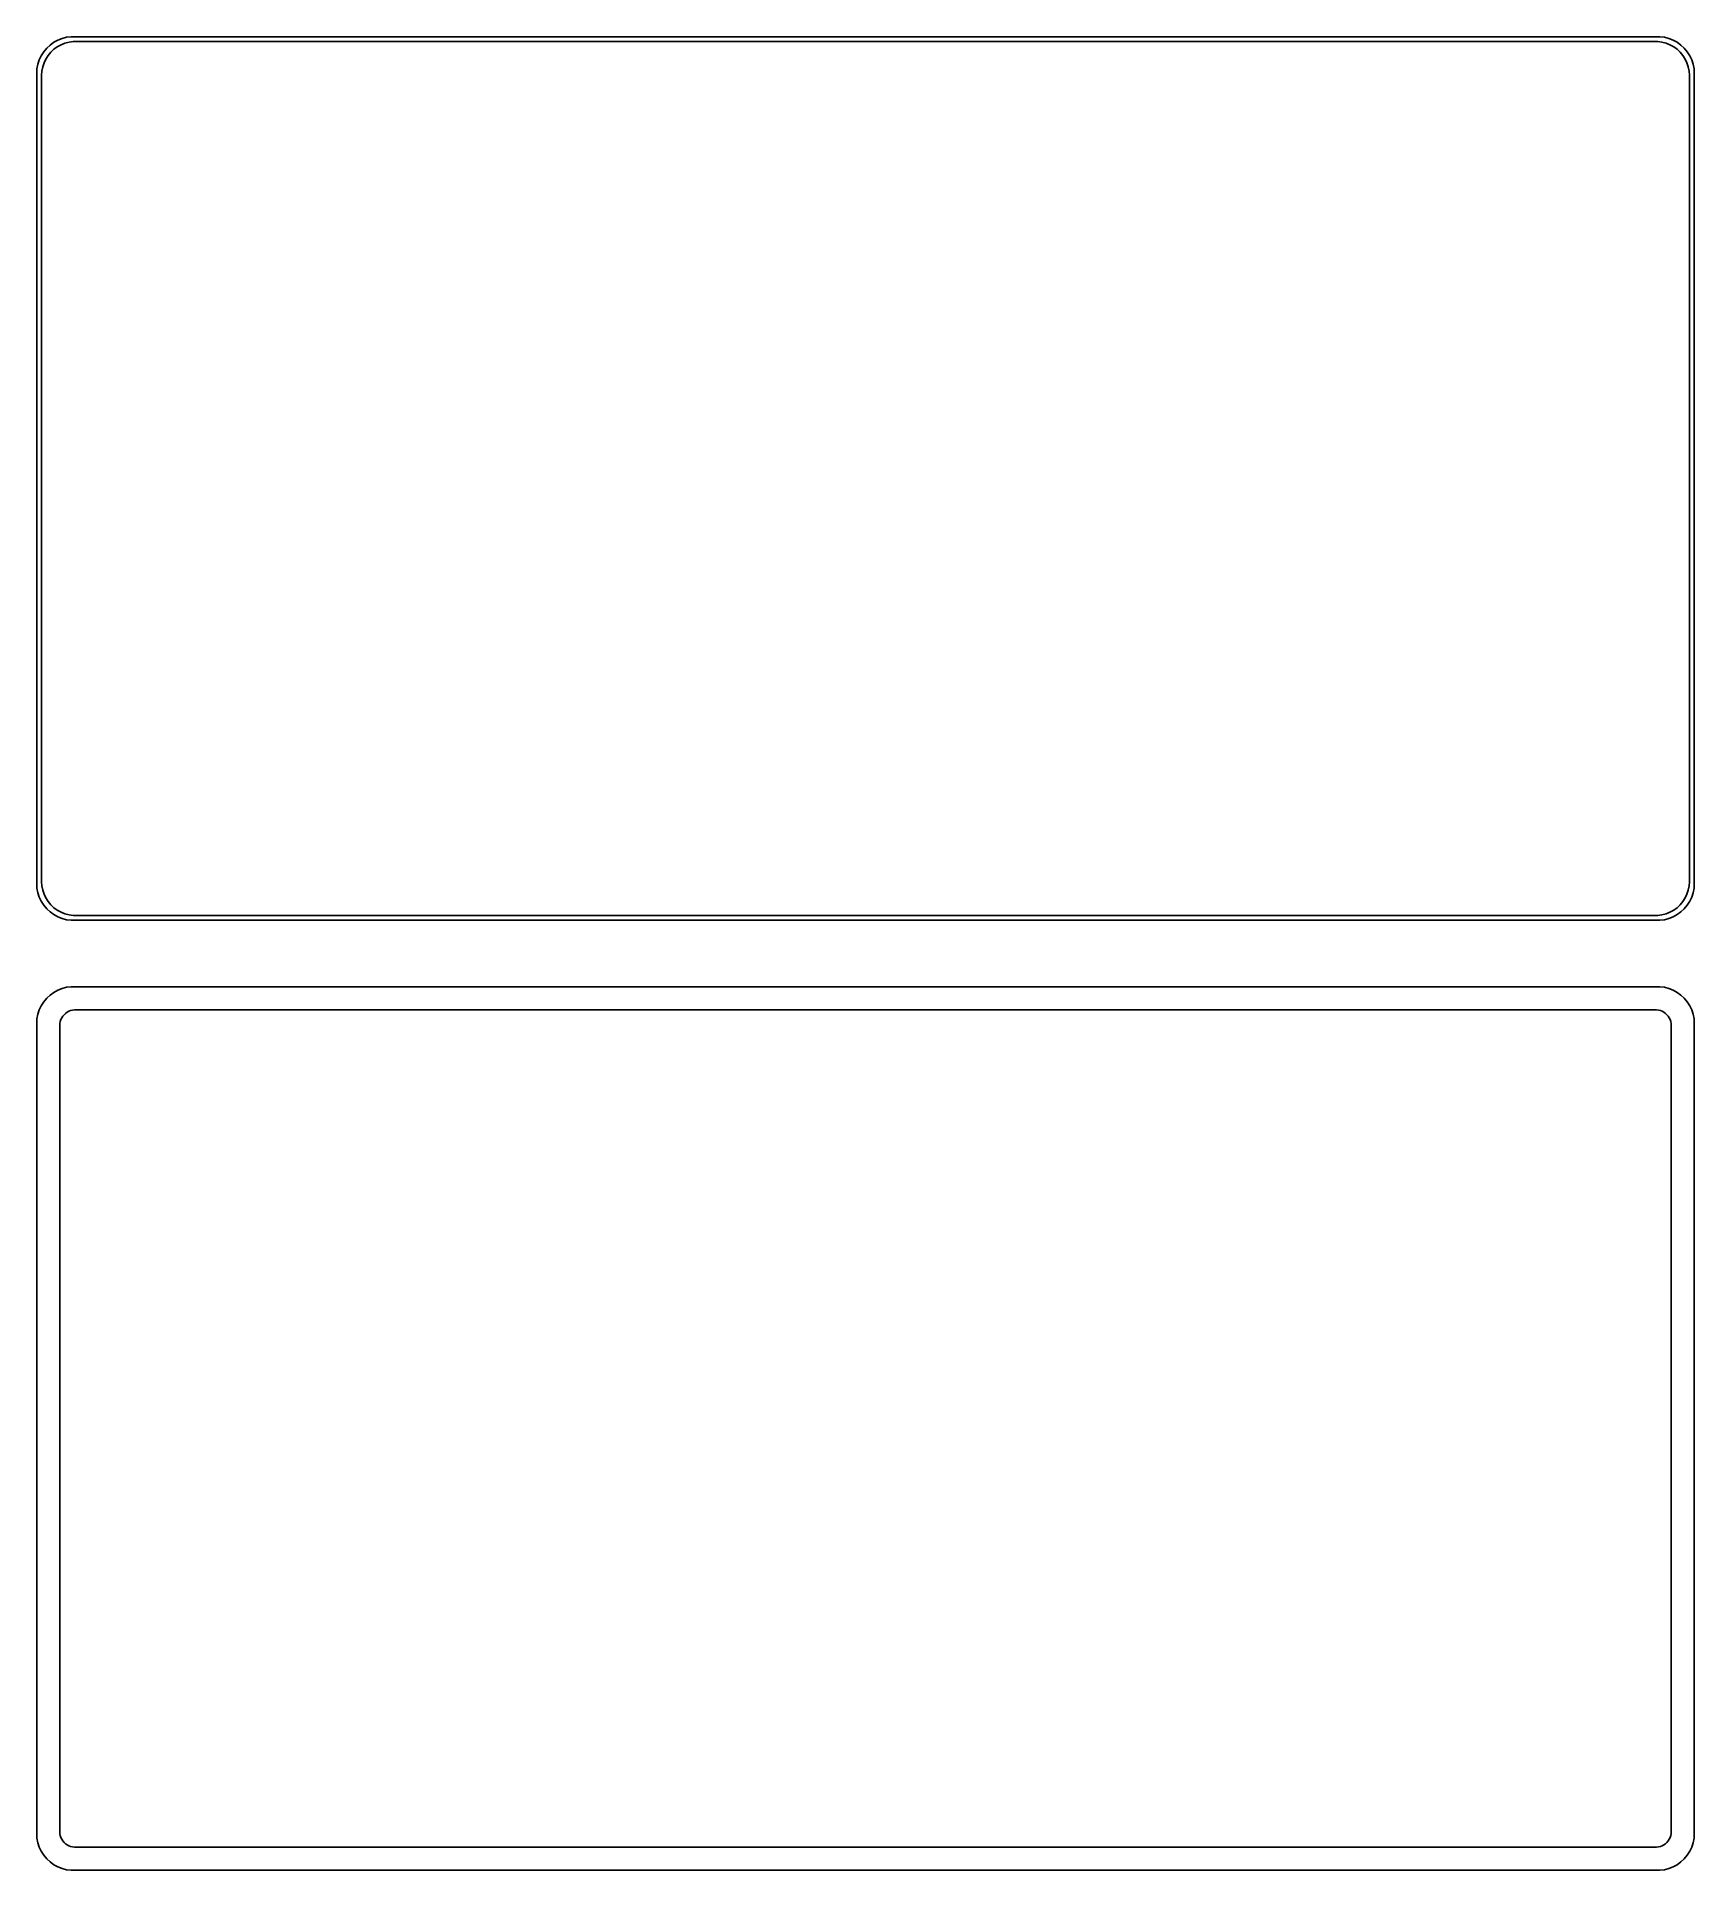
# Model space of a CAD drawing. Header units: metres. Extents: x -112 to 112, y 198 to 447.
import ezdxf

# ---------------------------------------------------------------- set-up
doc = ezdxf.new("R2010")
doc.units = ezdxf.units.M

msp = doc.modelspace()

# ---------------------------------------------------------------- linework, layer by layer
for p, q in [((-110.687, 445.853), (-111.145, 445.423)), ((-110.179, 446.222), (-110.687, 445.853)), ((-109.629, 446.524), (-110.179, 446.222)), ((-109.703, 445.616), (-109.199, 445.893)), ((-109.045, 446.755), (-109.629, 446.524)), ((-109.199, 445.893), (-108.665, 446.104)), ((-108.437, 446.911), (-109.045, 446.755)), ((-108.665, 446.104), (-108.108, 446.247)), ((-107.814, 446.99), (-108.437, 446.911)), ((-108.108, 446.247), (-107.537, 446.319)), ((107.814, 446.99), (-107.814, 446.99)), ((-107.537, 446.319), (107.537, 446.319)), ((107.537, 446.319), (108.108, 446.247)), ((108.437, 446.911), (107.814, 446.99)), ((108.108, 446.247), (108.665, 446.104)), ((109.045, 446.755), (108.437, 446.911)), ((108.665, 446.104), (109.199, 445.893)), ((109.629, 446.524), (109.045, 446.755)), ((109.199, 445.893), (109.703, 445.616)), ((110.179, 446.222), (109.629, 446.524)), ((110.687, 445.853), (110.179, 446.222)), ((111.145, 445.423), (110.687, 445.853)), ((-112.343, 443.243), (-112.461, 442.627)), ((-112.149, 443.841), (-112.343, 443.243)), ((-111.882, 444.409), (-112.149, 443.841)), ((-111.545, 444.939), (-111.882, 444.409)), ((-111.685, 442.889), (-111.507, 443.435)), ((-111.145, 445.423), (-111.545, 444.939)), ((-111.507, 443.435), (-111.262, 443.956)), ((-111.262, 443.956), (-110.954, 444.441)), ((-110.954, 444.441), (-110.588, 444.884)), ((-110.588, 444.884), (-110.168, 445.278)), ((-110.168, 445.278), (-109.703, 445.616)), ((109.703, 445.616), (110.168, 445.278)), ((110.168, 445.278), (110.588, 444.884)), ((110.588, 444.884), (110.954, 444.441)), ((110.954, 444.441), (111.262, 443.956)), ((111.545, 444.939), (111.145, 445.423)), ((111.262, 443.956), (111.507, 443.435)), ((111.507, 443.435), (111.685, 442.889)), ((111.882, 444.409), (111.545, 444.939)), ((112.149, 443.841), (111.882, 444.409)), ((112.343, 443.243), (112.149, 443.841)), ((112.461, 442.627), (112.343, 443.243)), ((-112.461, 442.627), (-112.5, 442)), ((-112.5, 442), (-112.5, 332)), ((-111.828, 441.75), (-111.792, 442.324)), ((-111.828, 332.25), (-111.828, 441.75)), ((-111.792, 442.324), (-111.685, 442.889)), ((111.685, 442.889), (111.792, 442.324)), ((111.792, 442.324), (111.828, 441.75)), ((111.828, 441.75), (111.828, 332.25)), ((112.5, 442), (112.461, 442.627)), ((112.5, 332), (112.5, 442)), ((-112.5, 332), (-112.461, 331.373)), ((-112.461, 331.373), (-112.343, 330.757)), ((-111.792, 331.676), (-111.828, 332.25)), ((-111.685, 331.111), (-111.792, 331.676)), ((111.792, 331.676), (111.685, 331.111)), ((111.828, 332.25), (111.792, 331.676)), ((112.343, 330.757), (112.461, 331.373)), ((112.461, 331.373), (112.5, 332)), ((-112.343, 330.757), (-112.149, 330.159)), ((-112.149, 330.159), (-111.882, 329.591)), ((-111.882, 329.591), (-111.545, 329.061)), ((-111.507, 330.565), (-111.685, 331.111)), ((-111.545, 329.061), (-111.145, 328.577)), ((-111.262, 330.044), (-111.507, 330.565)), ((-110.954, 329.559), (-111.262, 330.044)), ((-110.588, 329.116), (-110.954, 329.559)), ((-110.168, 328.722), (-110.588, 329.116)), ((-109.703, 328.384), (-110.168, 328.722)), ((110.168, 328.722), (109.703, 328.384)), ((110.588, 329.116), (110.168, 328.722)), ((110.954, 329.559), (110.588, 329.116)), ((111.262, 330.044), (110.954, 329.559)), ((111.145, 328.577), (111.545, 329.061)), ((111.507, 330.565), (111.262, 330.044)), ((111.685, 331.111), (111.507, 330.565)), ((111.545, 329.061), (111.882, 329.591)), ((111.882, 329.591), (112.149, 330.159)), ((112.149, 330.159), (112.343, 330.757)), ((-111.145, 328.577), (-110.687, 328.147)), ((-110.687, 328.147), (-110.179, 327.778)), ((-110.179, 327.778), (-109.629, 327.476)), ((-109.199, 328.107), (-109.703, 328.384)), ((-109.629, 327.476), (-109.045, 327.245)), ((-108.665, 327.896), (-109.199, 328.107)), ((-109.045, 327.245), (-108.437, 327.089)), ((-108.108, 327.753), (-108.665, 327.896)), ((-108.437, 327.089), (-107.814, 327.01)), ((-107.537, 327.681), (-108.108, 327.753)), ((-107.814, 327.01), (107.814, 327.01)), ((107.537, 327.681), (-107.537, 327.681)), ((108.108, 327.753), (107.537, 327.681)), ((107.814, 327.01), (108.437, 327.089)), ((108.665, 327.896), (108.108, 327.753)), ((108.437, 327.089), (109.045, 327.245)), ((109.199, 328.107), (108.665, 327.896)), ((109.045, 327.245), (109.629, 327.476)), ((109.703, 328.384), (109.199, 328.107)), ((109.629, 327.476), (110.179, 327.778)), ((110.179, 327.778), (110.687, 328.147)), ((110.687, 328.147), (111.145, 328.577)), ((-111.145, 316.423), (-111.545, 315.939)), ((-110.687, 316.853), (-111.145, 316.423)), ((-110.179, 317.222), (-110.687, 316.853)), ((-109.629, 317.524), (-110.179, 317.222)), ((-109.045, 317.755), (-109.629, 317.524)), ((-108.437, 317.911), (-109.045, 317.755)), ((-107.814, 317.99), (-108.437, 317.911)), ((107.814, 317.99), (-107.814, 317.99)), ((108.437, 317.911), (107.814, 317.99)), ((109.045, 317.755), (108.437, 317.911)), ((109.629, 317.524), (109.045, 317.755)), ((110.179, 317.222), (109.629, 317.524)), ((110.687, 316.853), (110.179, 317.222)), ((111.145, 316.423), (110.687, 316.853)), ((111.545, 315.939), (111.145, 316.423)), ((-112.343, 314.243), (-112.461, 313.627)), ((-112.149, 314.841), (-112.343, 314.243)), ((-111.882, 315.409), (-112.149, 314.841)), ((-111.545, 315.939), (-111.882, 315.409)), ((-109.211, 313.527), (-109.099, 313.766)), ((-109.099, 313.766), (-108.957, 313.99)), ((-108.957, 313.99), (-108.788, 314.194)), ((-108.788, 314.194), (-108.595, 314.375)), ((-108.595, 314.375), (-108.38, 314.531)), ((-108.38, 314.531), (-108.148, 314.659)), ((-108.148, 314.659), (-107.902, 314.756)), ((-107.902, 314.756), (-107.645, 314.822)), ((-107.645, 314.822), (-107.382, 314.855)), ((-107.382, 314.855), (107.382, 314.855)), ((107.382, 314.855), (107.645, 314.822)), ((107.645, 314.822), (107.902, 314.756)), ((107.902, 314.756), (108.148, 314.659)), ((108.148, 314.659), (108.38, 314.531)), ((108.38, 314.531), (108.595, 314.375)), ((108.595, 314.375), (108.788, 314.194)), ((108.788, 314.194), (108.957, 313.99)), ((108.957, 313.99), (109.099, 313.766)), ((109.099, 313.766), (109.211, 313.527)), ((111.882, 315.409), (111.545, 315.939)), ((112.149, 314.841), (111.882, 315.409)), ((112.343, 314.243), (112.149, 314.841)), ((112.461, 313.627), (112.343, 314.243)), ((-112.461, 313.627), (-112.5, 313)), ((-112.5, 313), (-112.5, 203)), ((-109.36, 312.75), (-109.343, 313.014)), ((-109.36, 203.25), (-109.36, 312.75)), ((-109.343, 313.014), (-109.293, 313.275)), ((-109.293, 313.275), (-109.211, 313.527)), ((109.211, 313.527), (109.293, 313.275)), ((109.293, 313.275), (109.343, 313.014)), ((109.343, 313.014), (109.36, 312.75)), ((109.36, 312.75), (109.36, 203.25)), ((112.5, 313), (112.461, 313.627)), ((112.5, 203), (112.5, 313)), ((-112.5, 203), (-112.461, 202.373)), ((-112.461, 202.373), (-112.343, 201.757)), ((-112.343, 201.757), (-112.149, 201.159)), ((-109.343, 202.986), (-109.36, 203.25)), ((-109.293, 202.725), (-109.343, 202.986)), ((-109.211, 202.473), (-109.293, 202.725)), ((-109.099, 202.234), (-109.211, 202.473)), ((-108.957, 202.01), (-109.099, 202.234)), ((-108.788, 201.806), (-108.957, 202.01)), ((-108.595, 201.625), (-108.788, 201.806)), ((108.788, 201.806), (108.595, 201.625)), ((108.957, 202.01), (108.788, 201.806)), ((109.099, 202.234), (108.957, 202.01)), ((109.211, 202.473), (109.099, 202.234)), ((109.293, 202.725), (109.211, 202.473)), ((109.343, 202.986), (109.293, 202.725)), ((109.36, 203.25), (109.343, 202.986)), ((112.149, 201.159), (112.343, 201.757)), ((112.343, 201.757), (112.461, 202.373)), ((112.461, 202.373), (112.5, 203)), ((-112.149, 201.159), (-111.882, 200.591)), ((-111.882, 200.591), (-111.545, 200.061)), ((-111.545, 200.061), (-111.145, 199.577)), ((-111.145, 199.577), (-110.687, 199.147)), ((-108.38, 201.469), (-108.595, 201.625)), ((-108.148, 201.341), (-108.38, 201.469)), ((-107.902, 201.244), (-108.148, 201.341)), ((-107.645, 201.178), (-107.902, 201.244)), ((-107.382, 201.145), (-107.645, 201.178)), ((107.382, 201.145), (-107.382, 201.145)), ((107.645, 201.178), (107.382, 201.145)), ((107.902, 201.244), (107.645, 201.178)), ((108.148, 201.341), (107.902, 201.244)), ((108.38, 201.469), (108.148, 201.341)), ((108.595, 201.625), (108.38, 201.469)), ((110.687, 199.147), (111.145, 199.577)), ((111.145, 199.577), (111.545, 200.061)), ((111.545, 200.061), (111.882, 200.591)), ((111.882, 200.591), (112.149, 201.159)), ((-110.687, 199.147), (-110.179, 198.778)), ((-110.179, 198.778), (-109.629, 198.476)), ((-109.629, 198.476), (-109.045, 198.245)), ((-109.045, 198.245), (-108.437, 198.089)), ((-108.437, 198.089), (-107.814, 198.01)), ((-107.814, 198.01), (107.814, 198.01)), ((107.814, 198.01), (108.437, 198.089)), ((108.437, 198.089), (109.045, 198.245)), ((109.045, 198.245), (109.629, 198.476)), ((109.629, 198.476), (110.179, 198.778)), ((110.179, 198.778), (110.687, 199.147))]:
    msp.add_line(p, q)

doc.saveas('drawing.dxf')
